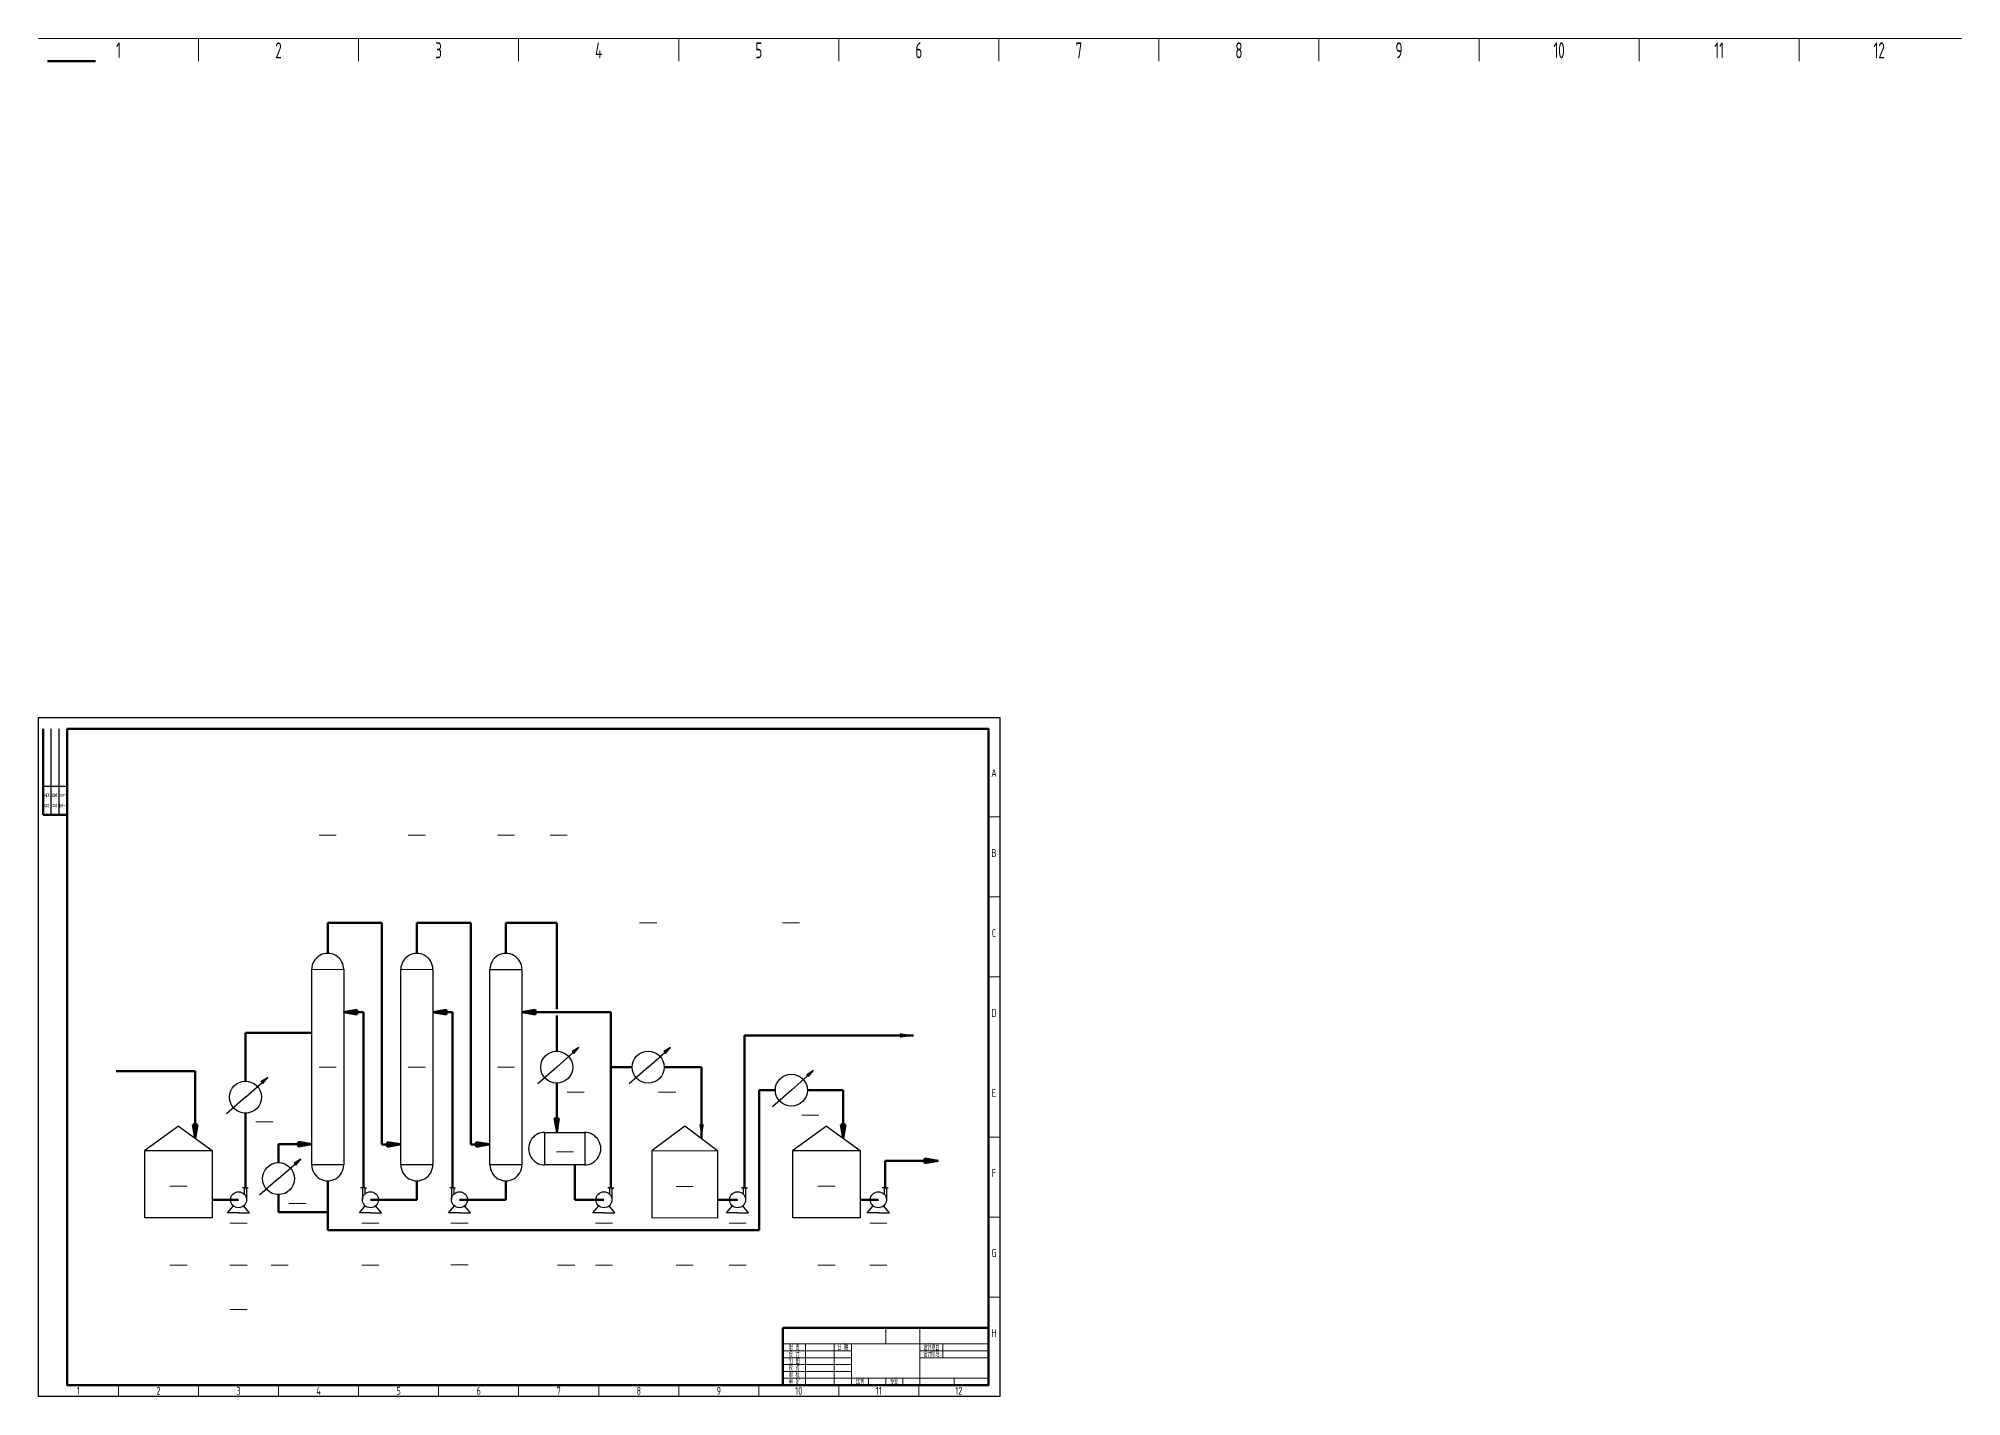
# Model space of a CAD drawing. Header units: millimetres. Extents: x 1413 to 5357, y 1751 to 3278.
# Drawn here: x 4516 to 5357, y 1793 to 2387 of the extents above; entities that cross this region are included whole.
import ezdxf

# ---------------------------------------------------------------- set-up
doc = ezdxf.new("R2010")
doc.units = ezdxf.units.MM
for name, color, linetype, lineweight in [('2-设备', 5, 'Continuous', 25), ('3-主物料线-粗实线', 3, 'Continuous', 60), ('4-位号线-粗实线', 7, 'Continuous', 60)]:
    doc.layers.add(name, color=color, linetype=linetype, lineweight=lineweight)
doc.styles.add('国标汉字', font='gbenor.shx', dxfattribs={"width": 0.7, "height": 5, "bigfont": 'gbcbig.shx'})
doc.styles.add('腈打烯算3号字', font='romans.shx', dxfattribs={"width": 0.7, "height": 3, "bigfont": 'gbcbig.shx'})

msp = doc.modelspace()

# ---------------------------------------------------------------- hatches: boundary and pattern name
at = {"layer": '2-设备'}
h = msp.add_hatch(color=0, dxfattribs=at)
h.dxf.hatch_style = 1
h.paths.add_polyline_path([(4752.46, 1945.19), (4749.52, 1943.39), (4750.28, 1942.53)])
h = msp.add_hatch(color=0, dxfattribs=at)
h.dxf.hatch_style = 1
h.paths.add_polyline_path([(4792.45, 1945.19), (4789.51, 1943.39), (4790.27, 1942.53)])
h = msp.add_hatch(color=0, dxfattribs=at)
h.dxf.hatch_style = 1
h.paths.add_polyline_path([(4855.08, 1935.09), (4852.14, 1933.3), (4852.9, 1932.44)])
h = msp.add_hatch(color=0, dxfattribs=at)
h.dxf.hatch_style = 1
h.paths.add_polyline_path([(4616.34, 1932.08), (4613.4, 1930.28), (4614.16, 1929.42)])
h = msp.add_hatch(color=0, dxfattribs=at)
h.dxf.hatch_style = 1
h.paths.add_polyline_path([(4630.79, 1896.41), (4627.86, 1894.62), (4628.61, 1893.76)])
at = {"layer": '3-主物料线-粗实线'}
h = msp.add_hatch(color=0, dxfattribs=at)
h.dxf.hatch_style = 1
h.paths.add_polyline_path([(4649.51, 1960.63), (4655.51, 1959.57), (4655.51, 1961.6)])
h = msp.add_hatch(color=0, dxfattribs=at)
h.dxf.hatch_style = 1
h.paths.add_polyline_path([(4688.53, 1960.64), (4694.52, 1959.58), (4694.52, 1961.61)])
h = msp.add_hatch(color=0, dxfattribs=at)
h.dxf.hatch_style = 1
h.paths.add_polyline_path([(4727.49, 1960.63), (4733.48, 1959.57), (4733.48, 1961.6)])
h = msp.add_hatch(color=0, dxfattribs=at)
h.dxf.hatch_style = 1
h.paths.add_polyline_path([(4585.6, 1911.52), (4583.57, 1911.52), (4584.63, 1905.52)])
h = msp.add_hatch(color=0, dxfattribs=at)
h.dxf.hatch_style = 1
h.paths.add_polyline_path([(4743.68, 1914.07), (4741.65, 1914.07), (4742.71, 1908.07)])
h = msp.add_hatch(color=0, dxfattribs=at)
h.dxf.hatch_style = 1
h.paths.add_polyline_path([(4868.97, 1911.53), (4866.94, 1911.53), (4868, 1905.53)])
h = msp.add_hatch(color=0, dxfattribs=at)
h.dxf.hatch_style = 1
h.paths.add_polyline_path([(4629.6, 1903.88), (4629.6, 1901.85), (4635.59, 1902.91)])
h = msp.add_hatch(color=0, dxfattribs=at)
h.dxf.hatch_style = 1
h.paths.add_polyline_path([(4668.56, 1903.82), (4668.56, 1901.79), (4674.55, 1902.84)])
h = msp.add_hatch(color=0, dxfattribs=at)
h.dxf.hatch_style = 1
h.paths.add_polyline_path([(4707.52, 1903.82), (4707.52, 1901.79), (4713.51, 1902.84)])
h = msp.add_hatch(color=0, dxfattribs=at)
h.dxf.hatch_style = 1
h.paths.add_polyline_path([(4903.5, 1896.57), (4903.5, 1894.54), (4909.49, 1895.6)])

# ---------------------------------------------------------------- linework, layer by layer
at = {"color": 7, "lineweight": 18}
for p, q in [((4516.08, 2386.52), (5357.08, 2386.52)), ((4586.08, 2386.52), (4586.08, 2376.52)), ((4656.08, 2386.52), (4656.08, 2376.52)), ((4726.08, 2386.52), (4726.08, 2376.52)), ((4796.08, 2386.52), (4796.08, 2376.52)), ((4866.08, 2386.52), (4866.08, 2376.52)), ((4936.08, 2376.52), (4936.08, 2386.52)), ((5006.08, 2386.52), (5006.08, 2376.52)), ((5076.08, 2386.52), (5076.08, 2376.52)), ((5146.08, 2386.52), (5146.08, 2376.52)), ((5216.08, 2386.52), (5216.08, 2376.52)), ((5286.08, 2386.52), (5286.08, 2376.52)), ((4516.08, 2089.52), (4516.08, 1792.52)), ((4936.58, 2089.52), (4936.58, 1792.52)), ((4931.57, 2046.02), (4936.33, 2046.02)), ((4931.57, 2011.02), (4936.33, 2011.02)), ((4931.57, 1976.02), (4936.33, 1976.02)), ((4931.57, 1906.02), (4936.33, 1906.02)), ((4931.57, 1871.02), (4936.33, 1871.02)), ((4931.57, 1836.02), (4936.33, 1836.02)), ((4886.58, 1815.52), (4886.58, 1822.52)), ((4901.58, 1815.52), (4901.58, 1822.52)), ((4901.58, 1815.52), (4901.58, 1822.52)), ((4841.58, 1815.52), (4931.58, 1815.52)), ((4841.58, 1812.52), (4871.58, 1812.52)), ((4841.58, 1809.52), (4871.58, 1809.52)), ((4851.58, 1815.52), (4851.58, 1797.52)), ((4864.08, 1815.52), (4864.08, 1797.52)), ((4871.58, 1797.52), (4871.58, 1815.52)), ((4871.58, 1797.52), (4871.58, 1815.52)), ((4901.58, 1815.52), (4901.58, 1797.52)), ((4901.58, 1812.52), (4931.58, 1812.52)), ((4901.58, 1809.52), (4931.58, 1809.52)), ((4911.58, 1815.52), (4911.58, 1809.52)), ((4911.58, 1815.52), (4911.58, 1809.52)), ((4841.58, 1806.52), (4871.58, 1806.52)), ((4841.58, 1803.52), (4871.58, 1803.52)), ((4841.58, 1800.52), (4931.58, 1800.52)), ((4879.08, 1797.52), (4879.08, 1800.52)), ((4879.08, 1797.52), (4879.08, 1800.52)), ((4886.58, 1797.52), (4886.58, 1800.52)), ((4886.58, 1797.52), (4886.58, 1800.52)), ((4894.08, 1797.52), (4894.08, 1800.52)), ((4894.08, 1797.52), (4894.08, 1800.52)), ((4916.58, 1797.52), (4916.58, 1800.52)), ((4916.58, 1797.52), (4916.58, 1800.52)), ((4551.08, 1792.52), (4516.08, 1792.52)), ((4551.08, 1797.52), (4551.08, 1792.52)), ((4586.08, 1792.52), (4551.08, 1792.52)), ((4586.08, 1797.52), (4586.08, 1792.52)), ((4621.08, 1792.52), (4586.08, 1792.52)), ((4621.08, 1797.52), (4621.08, 1792.52)), ((4656.08, 1792.52), (4621.08, 1792.52)), ((4656.08, 1797.52), (4656.08, 1792.52)), ((4691.08, 1792.52), (4656.08, 1792.52)), ((4691.08, 1797.52), (4691.08, 1792.52)), ((4726.08, 1792.52), (4691.08, 1792.52)), ((4726.08, 1797.52), (4726.08, 1792.52)), ((4726.08, 1797.52), (4726.08, 1792.52)), ((4761.08, 1792.52), (4726.08, 1792.52)), ((4761.08, 1797.52), (4761.08, 1792.52)), ((4936.58, 1792.52), (4761.08, 1792.52)), ((4796.08, 1797.52), (4796.08, 1792.52)), ((4831.08, 1797.52), (4831.08, 1792.52)), ((4866.08, 1797.52), (4866.08, 1792.52)), ((4901.08, 1797.52), (4901.08, 1792.52))]:
    msp.add_line(p, q, dxfattribs=at)
at = {"lineweight": 60}
for p, q in [((4541.08, 2376.52), (4520.08, 2376.52)), ((4518.08, 2084.52), (4518.08, 2047.02)), ((4518.08, 2047.02), (4528.58, 2047.02))]:
    msp.add_line(p, q, dxfattribs=at)
at = {"lineweight": -3}
for p, q in [((4521.58, 2047.02), (4521.58, 2084.52)), ((4525.08, 2047.02), (4525.08, 2084.52)), ((4518.08, 2059.52), (4528.58, 2059.52))]:
    msp.add_line(p, q, dxfattribs=at)
at = {"color": 7, "lineweight": 70}
for p, q in [((4931.58, 1822.52), (4841.58, 1822.52)), ((4841.58, 1822.52), (4841.58, 1797.52)), ((4931.58, 1822.52), (4931.58, 1797.52)), ((4841.58, 1797.52), (4931.58, 1797.52))]:
    msp.add_line(p, q, dxfattribs=at)
msp.add_lwpolyline([(4516.08, 2089.52), (4936.58, 2089.52), (4936.58, 1792.52), (4516.08, 1792.52)], close=True)
msp.add_lwpolyline([(4516.08, 2089.52), (4936.58, 2089.52), (4936.58, 1792.52), (4516.08, 1792.52)], close=True)
at = {"color": 7, "lineweight": 18}
msp.add_lwpolyline([(4516.08, 2089.52), (4936.58, 2089.52), (4936.58, 1792.52), (4516.08, 1792.52)], close=True, dxfattribs=at)
at = {"color": 7, "lineweight": 60}
msp.add_lwpolyline([(4528.58, 2084.52), (4931.58, 2084.52), (4931.58, 1797.52), (4528.58, 1797.52)], close=True, dxfattribs=at)
at = {"layer": '2-设备', "color": 0, "lineweight": 25}
for p, q in [((4742.71, 1936.59), (4752.46, 1945.19)), ((4782.69, 1936.59), (4792.45, 1945.19)), ((4742.71, 1936.59), (4734.47, 1929.33)), ((4782.69, 1936.59), (4774.46, 1929.33)), ((4845.33, 1926.5), (4855.08, 1935.09)), ((4606.59, 1923.48), (4616.34, 1932.08)), ((4845.33, 1926.5), (4837.09, 1919.23)), ((4606.59, 1923.48), (4598.35, 1916.22)), ((4577.34, 1910.79), (4562.62, 1900.15)), ((4577.34, 1910.79), (4592.06, 1900.15)), ((4798.71, 1910.79), (4784.44, 1900.15)), ((4812.97, 1899.96), (4798.71, 1910.79)), ((4860.72, 1910.79), (4846, 1900.15)), ((4860.72, 1910.79), (4875.44, 1900.15)), ((4621.04, 1887.82), (4630.79, 1896.41)), ((4621.04, 1887.82), (4612.81, 1880.55)), ((4598.74, 1872.81), (4601.32, 1875.91)), ((4606.07, 1883.79), (4605.29, 1883.79)), ((4608.39, 1872.81), (4605.81, 1875.91)), ((4606.07, 1883.79), (4606.06, 1881.05)), ((4606.07, 1883.79), (4607.07, 1883.79)), ((4607.07, 1883.79), (4607.06, 1878.79)), ((4607.07, 1883.79), (4607.85, 1883.79)), ((4656.43, 1872.81), (4659.01, 1875.91)), ((4657.74, 1883.79), (4656.97, 1883.79)), ((4658.74, 1883.79), (4657.74, 1883.79)), ((4657.74, 1883.79), (4657.75, 1878.79)), ((4658.74, 1883.79), (4658.75, 1881.05)), ((4658.74, 1883.79), (4659.52, 1883.79)), ((4666.07, 1872.81), (4663.49, 1875.91)), ((4695.39, 1872.82), (4697.97, 1875.92)), ((4696.7, 1883.8), (4695.93, 1883.8)), ((4697.7, 1883.8), (4696.7, 1883.8)), ((4696.7, 1883.8), (4696.71, 1878.8)), ((4697.7, 1883.8), (4697.71, 1881.06)), ((4697.7, 1883.8), (4698.48, 1883.8)), ((4705.03, 1872.82), (4702.45, 1875.92)), ((4758.55, 1872.81), (4761.13, 1875.91)), ((4765.87, 1883.79), (4765.09, 1883.79)), ((4768.19, 1872.81), (4765.61, 1875.91)), ((4765.87, 1883.79), (4765.86, 1881.05)), ((4765.87, 1883.79), (4766.87, 1883.79)), ((4766.87, 1883.79), (4766.86, 1878.79)), ((4766.87, 1883.79), (4767.65, 1883.79)), ((4817, 1872.81), (4819.58, 1875.91)), ((4824.33, 1883.79), (4823.55, 1883.79)), ((4826.64, 1872.81), (4824.06, 1875.91)), ((4824.33, 1883.79), (4824.32, 1881.05)), ((4824.33, 1883.79), (4825.33, 1883.79)), ((4825.33, 1883.79), (4825.32, 1878.79)), ((4825.33, 1883.79), (4826.11, 1883.79)), ((4878.56, 1872.81), (4881.14, 1875.91)), ((4885.89, 1883.79), (4885.11, 1883.79)), ((4888.21, 1872.81), (4885.63, 1875.91)), ((4885.89, 1883.79), (4885.88, 1881.05)), ((4885.89, 1883.79), (4886.89, 1883.79)), ((4886.89, 1883.79), (4886.88, 1878.79)), ((4886.89, 1883.79), (4887.67, 1883.79)), ((4603.57, 1872.81), (4598.74, 1872.81)), ((4603.57, 1872.81), (4608.39, 1872.81)), ((4661.25, 1872.81), (4656.43, 1872.81)), ((4661.25, 1872.81), (4666.07, 1872.81)), ((4700.21, 1872.82), (4695.39, 1872.82)), ((4700.21, 1872.82), (4705.03, 1872.82)), ((4763.37, 1872.81), (4758.55, 1872.81)), ((4763.37, 1872.81), (4768.19, 1872.81)), ((4821.82, 1872.81), (4817, 1872.81)), ((4821.82, 1872.81), (4826.64, 1872.81)), ((4883.39, 1872.81), (4878.56, 1872.81)), ((4883.39, 1872.81), (4888.21, 1872.81))]:
    msp.add_line(p, q, dxfattribs=at)
at = {"layer": '2-设备', "color": 0}
for p, q in [((4752.46, 1945.19), (4749.52, 1943.39)), ((4749.52, 1943.39), (4750.28, 1942.53)), ((4750.28, 1942.53), (4752.46, 1945.19)), ((4792.45, 1945.19), (4789.51, 1943.39)), ((4789.51, 1943.39), (4790.27, 1942.53)), ((4790.27, 1942.53), (4792.45, 1945.19)), ((4855.08, 1935.09), (4852.14, 1933.3)), ((4852.9, 1932.44), (4855.08, 1935.09)), ((4616.34, 1932.08), (4613.4, 1930.28)), ((4613.4, 1930.28), (4614.16, 1929.42)), ((4614.16, 1929.42), (4616.34, 1932.08)), ((4852.14, 1933.3), (4852.9, 1932.44)), ((4742.71, 1908.07), (4741.65, 1914.07)), ((4630.79, 1896.41), (4627.86, 1894.62)), ((4627.86, 1894.62), (4628.61, 1893.76)), ((4628.61, 1893.76), (4630.79, 1896.41))]:
    msp.add_line(p, q, dxfattribs=at)
at = {"layer": '2-设备', "color": 0, "lineweight": 25}
for points in [[(4635.6, 1979.38), (4649.58, 1979.36), (4649.58, 1893.85), (4635.6, 1893.87)], [(4674.56, 1979.38), (4688.54, 1979.36), (4688.54, 1893.85), (4674.56, 1893.87)], [(4713.52, 1979.37), (4727.5, 1979.34), (4727.5, 1893.83), (4713.52, 1893.86)], [(4737.46, 1908.07), (4754.95, 1908.07), (4755.06, 1893.84), (4737.58, 1893.84)], [(4562.62, 1900.15), (4592.06, 1900.15), (4592.06, 1870.71), (4562.62, 1870.71)], [(4784.44, 1900.15), (4812.97, 1899.96), (4812.97, 1870.52), (4784.44, 1870.71)], [(4846, 1900.15), (4875.44, 1900.15), (4875.44, 1870.71), (4846, 1870.71)]]:
    msp.add_lwpolyline(points, close=True, dxfattribs=at)
for centre, radius in [((4742.71, 1936.59), 7), ((4782.69, 1936.59), 7), ((4606.59, 1923.48), 7), ((4845.33, 1926.5), 7), ((4621.04, 1887.82), 7), ((4603.57, 1878.6), 3.5), ((4661.25, 1878.6), 3.5), ((4700.21, 1878.61), 3.5), ((4763.37, 1878.6), 3.5), ((4821.82, 1878.6), 3.5), ((4883.39, 1878.6), 3.5)]:
    msp.add_circle(centre, radius, dxfattribs=at)
for centre, radius, start, end in [((4642.59, 1979.37), 6.99, 359.89759, 180.10241), ((4681.55, 1979.37), 6.99, 359.89759, 180.10241), ((4720.51, 1979.36), 6.99, 359.89759, 180.10241), ((4737.52, 1900.95), 7.12, 89.53171, 270.46829), ((4754.89, 1900.95), 7.12, 269.53171, 90.46829), ((4642.59, 1893.86), 6.99, 179.89759, 0.10241), ((4681.55, 1893.86), 6.99, 179.89759, 0.10241), ((4720.51, 1893.85), 6.99, 179.89759, 0.10241)]:
    msp.add_arc(centre, radius, start, end, dxfattribs=at)
for points in [[(4749.54, 1943.37), (4752.46, 1945.19), (4750.29, 1942.52)], [(4789.53, 1943.37), (4792.45, 1945.19), (4790.28, 1942.52)], [(4852.16, 1933.28), (4855.08, 1935.09), (4852.91, 1932.43)], [(4613.42, 1930.26), (4616.34, 1932.08), (4614.17, 1929.41)]]:
    msp.add_solid(points, dxfattribs=at)
at = {"layer": '3-主物料线-粗实线', "color": 0, "lineweight": 70}
for p, q in [((4642.59, 1986.36), (4642.59, 1999.78)), ((4642.59, 1999.78), (4666.2, 1999.78)), ((4666.2, 1999.78), (4666.2, 1902.82)), ((4681.55, 1986.36), (4681.55, 1999.78)), ((4681.55, 1999.78), (4705.16, 1999.78)), ((4705.16, 1999.78), (4705.16, 1902.82)), ((4720.51, 1986.35), (4720.51, 1999.78)), ((4720.51, 1999.78), (4742.71, 1999.78)), ((4742.71, 1999.78), (4742.71, 1962.01)), ((4649.58, 1960.61), (4658.24, 1960.61)), ((4658.24, 1960.61), (4658.24, 1883.79)), ((4688.54, 1960.61), (4697.2, 1960.61)), ((4697.2, 1960.61), (4697.2, 1883.79)), ((4766.37, 1960.61), (4727.5, 1960.61)), ((4766.37, 1883.79), (4766.37, 1960.61)), ((4606.59, 1930.48), (4606.59, 1951.53)), ((4606.59, 1951.53), (4635.6, 1951.53)), ((4742.71, 1959.21), (4742.71, 1943.59)), ((4824.83, 1883.79), (4824.83, 1950.43)), ((4824.83, 1950.43), (4898.81, 1950.43)), ((4550.13, 1934.8), (4584.63, 1934.8)), ((4584.63, 1934.8), (4584.63, 1905.52)), ((4775.69, 1936.59), (4766.37, 1936.59)), ((4789.69, 1936.59), (4806.1, 1936.59)), ((4806.1, 1936.59), (4806.1, 1905.38)), ((4742.71, 1929.59), (4742.71, 1908.07)), ((4831.3, 1865.24), (4831.3, 1926.5)), ((4831.3, 1926.5), (4838.33, 1926.5)), ((4852.33, 1926.5), (4868, 1926.5)), ((4868, 1926.5), (4868, 1905.53)), ((4606.57, 1883.79), (4606.57, 1916.48)), ((4635.6, 1902.88), (4621.04, 1902.88)), ((4621.04, 1902.88), (4621.04, 1894.82)), ((4666.2, 1902.82), (4674.56, 1902.82)), ((4705.16, 1902.82), (4713.52, 1902.82)), ((4750.71, 1893.84), (4750.71, 1878.6)), ((4886.39, 1883.79), (4886.39, 1895.57)), ((4886.39, 1895.57), (4909.5, 1895.57)), ((4642.59, 1886.87), (4642.59, 1865.24)), ((4681.55, 1886.87), (4681.55, 1878.6)), ((4720.51, 1886.87), (4720.51, 1878.6)), ((4603.57, 1878.6), (4592.06, 1878.6)), ((4621.04, 1880.82), (4621.04, 1873.23)), ((4681.55, 1878.6), (4661.25, 1878.6)), ((4720.51, 1878.6), (4700.21, 1878.6)), ((4750.71, 1878.6), (4763.37, 1878.6)), ((4821.82, 1878.6), (4812.97, 1878.6)), ((4883.39, 1878.6), (4875.44, 1878.6)), ((4621.04, 1873.23), (4643, 1873.23)), ((4642.59, 1865.24), (4831.3, 1865.24))]:
    msp.add_line(p, q, dxfattribs=at)
at = {"layer": '3-主物料线-粗实线', "color": 0}
for p, q in [((4655.51, 1961.6), (4649.51, 1960.63)), ((4649.51, 1960.63), (4655.51, 1959.57)), ((4655.51, 1959.57), (4655.51, 1961.6)), ((4694.52, 1961.61), (4688.53, 1960.64)), ((4688.53, 1960.64), (4694.52, 1959.58)), ((4694.52, 1959.58), (4694.52, 1961.61)), ((4733.48, 1961.6), (4727.49, 1960.63)), ((4727.49, 1960.63), (4733.48, 1959.57)), ((4733.48, 1959.57), (4733.48, 1961.6)), ((4583.57, 1911.52), (4585.6, 1911.52)), ((4584.63, 1905.52), (4583.57, 1911.52)), ((4585.6, 1911.52), (4584.63, 1905.52)), ((4741.65, 1914.07), (4743.68, 1914.07)), ((4743.68, 1914.07), (4742.71, 1908.07)), ((4866.94, 1911.53), (4868.97, 1911.53)), ((4868, 1905.53), (4866.94, 1911.53)), ((4868.97, 1911.53), (4868, 1905.53)), ((4629.6, 1901.85), (4629.6, 1903.88)), ((4629.6, 1903.88), (4635.59, 1902.91)), ((4635.59, 1902.91), (4629.6, 1901.85)), ((4668.56, 1901.79), (4668.56, 1903.82)), ((4668.56, 1903.82), (4674.55, 1902.84)), ((4674.55, 1902.84), (4668.56, 1901.79)), ((4707.52, 1901.79), (4707.52, 1903.82)), ((4707.52, 1903.82), (4713.51, 1902.84)), ((4713.51, 1902.84), (4707.52, 1901.79)), ((4903.5, 1894.54), (4903.5, 1896.57)), ((4903.5, 1896.57), (4909.49, 1895.6)), ((4909.49, 1895.6), (4903.5, 1894.54))]:
    msp.add_line(p, q, dxfattribs=at)
at = {"layer": '3-主物料线-粗实线', "color": 0, "lineweight": 70}
for points in [[(4655.58, 1961.61), (4649.58, 1960.61), (4655.58, 1959.61)], [(4694.52, 1961.61), (4688.52, 1960.61), (4694.52, 1959.61)], [(4733.48, 1961.6), (4727.48, 1960.6), (4733.48, 1959.6)], [(4892.81, 1951.43), (4898.81, 1950.43), (4892.81, 1949.43)], [(4583.6, 1911.52), (4584.63, 1905.52), (4585.6, 1911.53)], [(4741.68, 1914.07), (4742.71, 1908.07), (4743.68, 1914.07)], [(4805.08, 1911.52), (4806.1, 1905.52), (4807.08, 1911.53)], [(4629.6, 1903.88), (4635.6, 1902.88), (4629.6, 1901.88)], [(4668.56, 1903.82), (4674.56, 1902.82), (4668.56, 1901.82)], [(4707.52, 1903.82), (4713.52, 1902.82), (4707.52, 1901.82)], [(4903.5, 1896.57), (4909.5, 1895.57), (4903.5, 1894.57)]]:
    msp.add_solid(points, dxfattribs=at)
at = {"layer": '4-位号线-粗实线', "color": 7, "lineweight": 5}
for p, q in [((4638.84, 2038.12), (4646.34, 2038.12)), ((4677.8, 2038.12), (4685.3, 2038.12)), ((4716.76, 2038.12), (4724.26, 2038.12)), ((4739.8, 2038.12), (4747.3, 2038.12)), ((4778.96, 1999.78), (4786.46, 1999.78)), ((4841.46, 1999.78), (4848.96, 1999.78)), ((4638.84, 1936.61), (4646.34, 1936.61)), ((4677.8, 1936.61), (4685.3, 1936.61)), ((4716.76, 1936.61), (4724.26, 1936.61)), ((4747.29, 1925.71), (4754.79, 1925.71)), ((4787.28, 1925.71), (4794.78, 1925.71)), ((4611.17, 1912.6), (4618.67, 1912.6)), ((4849.91, 1915.61), (4857.41, 1915.61)), ((4742.57, 1899.48), (4750.07, 1899.48)), ((4573.59, 1884.51), (4581.09, 1884.51)), ((4794.96, 1884.41), (4802.46, 1884.41)), ((4856.97, 1884.51), (4864.47, 1884.51)), ((4625.62, 1876.93), (4633.12, 1876.93)), ((4599.82, 1868.31), (4607.32, 1868.31)), ((4657.5, 1868.31), (4665, 1868.31)), ((4696.46, 1868.32), (4703.96, 1868.32)), ((4759.62, 1868.31), (4767.12, 1868.31)), ((4818.07, 1868.31), (4825.57, 1868.31)), ((4879.64, 1868.31), (4887.14, 1868.31)), ((4573.57, 1850.05), (4581.07, 1850.05)), ((4599.82, 1850.05), (4607.32, 1850.05)), ((4617.82, 1850.05), (4625.32, 1850.05)), ((4657.5, 1850.05), (4665, 1850.05)), ((4696.46, 1850.06), (4703.96, 1850.06)), ((4743.12, 1850.05), (4750.62, 1850.05)), ((4759.62, 1850.05), (4767.12, 1850.05)), ((4794.96, 1850.05), (4802.46, 1850.05)), ((4818.07, 1850.05), (4825.57, 1850.05)), ((4856.97, 1850.05), (4864.47, 1850.05)), ((4879.64, 1850.05), (4887.14, 1850.05)), ((4599.82, 1830.57), (4607.32, 1830.57))]:
    msp.add_line(p, q, dxfattribs=at)

# ---------------------------------------------------------------- texts
at = {"color": 7, "lineweight": 18, "attachment_point": 5, "style": '国标汉字'}
for s, width, gutter_width, heights, insert, char_height in [('1', 70, 12.5, [0], (4551.08, 2381.33), 7), ('2', 70, 12.5, [0], (4621.08, 2381.33), 7), ('3', 70, 12.5, [0], (4691.08, 2381.33), 7), ('4', 70, 12.5, [0], (4761.08, 2381.33), 7), ('5', 70, 12.5, [0], (4831.08, 2381.33), 7), ('6', 70, 12.5, [0], (4901.08, 2381.33), 7), ('7', 70, 12.5, [0], (4971.08, 2381.33), 7), ('8', 70, 12.5, [0], (5041.08, 2381.33), 7), ('9', 70, 12.5, [0], (5111.08, 2381.33), 7), ('10', 70, 12.5, [0], (5181.08, 2381.33), 7), ('11', 70, 12.5, [0], (5251.08, 2381.33), 7), ('12', 70, 12.5, [0], (5321.08, 2381.33), 7), ('A', 12.5, 6.25, [1.75], (4933.95, 2065.27), 3.5), ('B', 12.5, 6.25, [1.75], (4933.95, 2030.27), 3.5), ('C', 12.5, 6.25, [1.75], (4933.95, 1995.27), 3.5), ('D', 12.5, 6.25, [1.75], (4933.95, 1960.27), 3.5), ('E', 12.5, 6.25, [1.75], (4933.95, 1925.27), 3.5), ('F', 12.5, 6.25, [1.75], (4933.95, 1890.27), 3.5), ('G', 12.5, 6.25, [1.75], (4933.95, 1855.27), 3.5), ('H', 12.5, 6.25, [1.75], (4933.95, 1820.27), 3.5), ('职 责', 10, 6.25, [0], (4846.58, 1814.02), 2.5), ('设 计', 10, 6.25, [0], (4846.58, 1811.02), 2.5), ('制 图', 10, 6.25, [0], (4846.58, 1808.02), 2.5), ('设计项目', 10, 6.25, [0], (4906.58, 1814.02), 2.5), ('设计阶段', 10, 6.25, [0], (4906.58, 1811.02), 2.5), ('校 对', 10, 6.25, [0], (4846.58, 1805.02), 2.5), ('审 核', 10, 6.25, [0], (4846.58, 1802.02), 2.5), ('审 定', 10, 6.25, [0], (4846.58, 1799.02), 2.5), ('比例', 7.5, 6.25, [0], (4875.33, 1799.02), 2.5), ('专业', 7.5, 6.25, [0], (4890.33, 1799.02), 2.5), ('1', 35, 6.25, [0], (4533.58, 1795.02), 3.5), ('2', 35, 6.25, [0], (4568.58, 1795.02), 3.5), ('3', 35, 6.25, [0], (4603.58, 1795.02), 3.5), ('4', 35, 6.25, [0], (4638.58, 1795.02), 3.5), ('5', 35, 6.25, [0], (4673.58, 1795.02), 3.5), ('6', 35, 6.25, [0], (4708.58, 1795.02), 3.5), ('7', 35, 6.25, [0], (4743.58, 1795.02), 3.5), ('8', 35, 6.25, [0], (4778.58, 1795.02), 3.5), ('9', 35, 6.25, [0], (4813.58, 1795.02), 3.5), ('10', 35, 6.25, [0], (4848.58, 1795.02), 3.5), ('11', 35, 6.25, [0], (4883.58, 1795.02), 3.5), ('12', 35, 6.25, [0], (4918.58, 1795.02), 3.5)]:
    msp.add_mtext_dynamic_manual_height_columns(s, width=width, gutter_width=gutter_width, heights=heights, dxfattribs=dict(at, insert=insert, char_height=char_height))
at = {"color": 7, "lineweight": 18, "char_height": 2.5, "attachment_point": 5, "rotation": 90, "style": '腈打烯算3号字'}
for s, insert in [('\\pxqc,t3;姓  名', (4519.58, 2053.27)), ('\\pxqc,t3;班  级', (4523.08, 2053.27)), ('\\pxqc,t3;学  号', (4526.58, 2053.27))]:
    msp.add_mtext_dynamic_manual_height_columns(s, width=12.5, gutter_width=6.25, heights=[0], dxfattribs=dict(at, insert=insert))
at = {"color": 7, "lineweight": 15, "insert": (4867.83, 1814.02), "char_height": 2.5, "attachment_point": 5, "style": '国标汉字'}
msp.add_mtext_dynamic_manual_height_columns('日 期', width=7.5, gutter_width=6.25, heights=[0], dxfattribs=at)

doc.saveas('drawing.dxf')
